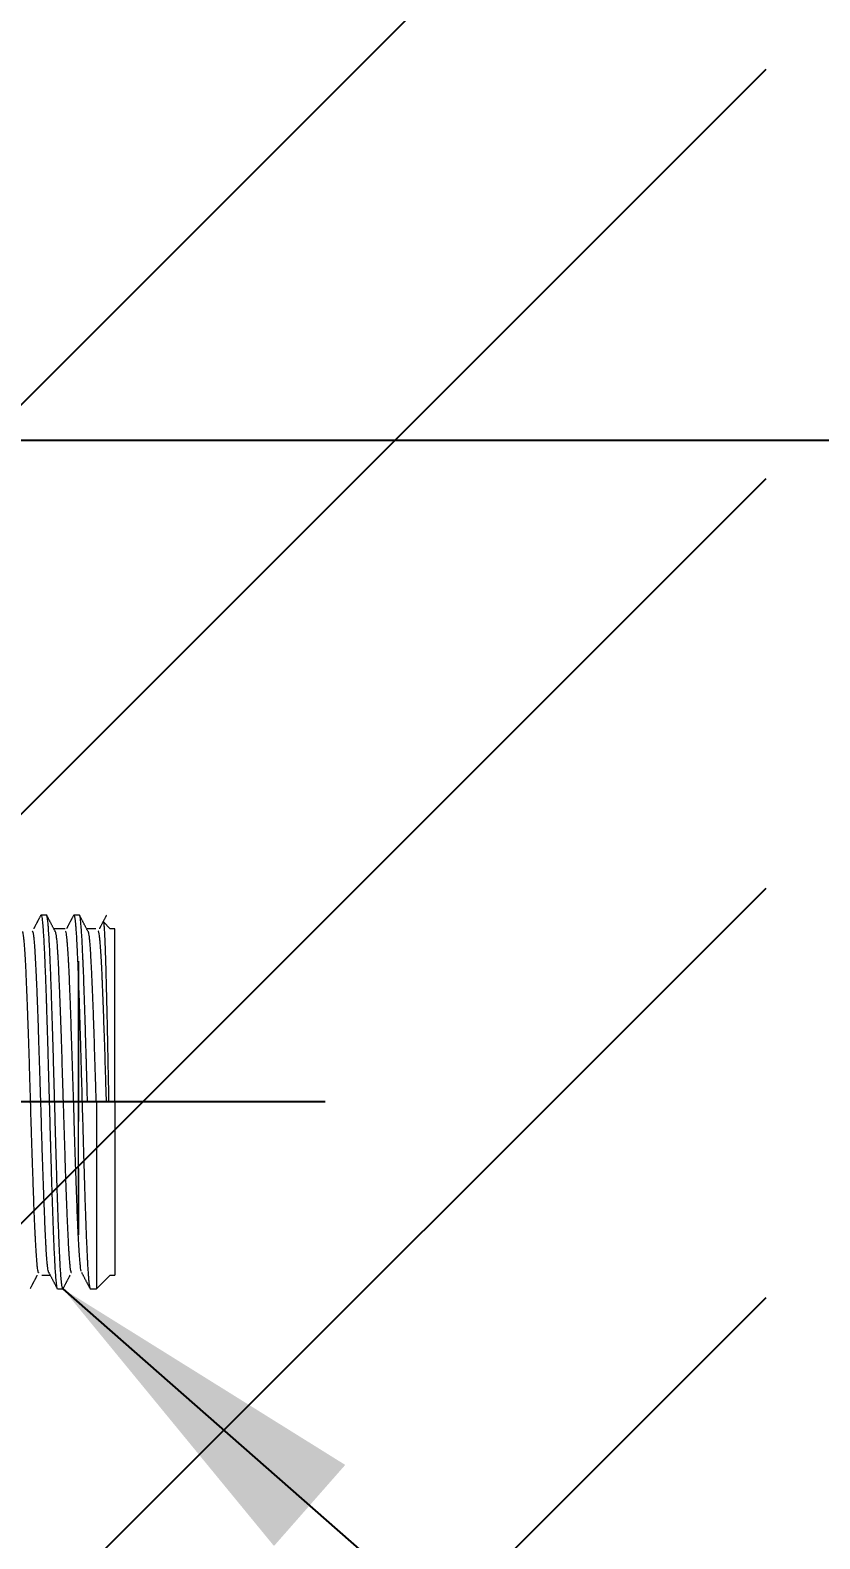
# Model space of a CAD drawing. Header units: millimetres. Extents: x 8883 to 11259, y -10160 to -6800.
# Drawn here: x 10853.9 to 10897.2, y -9136.4 to -9053.7 of the extents above; entities that cross this region are included whole.
import ezdxf

# ---------------------------------------------------------------- set-up
doc = ezdxf.new("R2010")
doc.units = ezdxf.units.MM
doc.linetypes.add('CENTERX2', pattern=[101.6, 63.5, -12.7, 12.7, -12.7])
doc.layers.add('CENTER', color=1, linetype='CENTERX2')
doc.layers.add('hatch', color=2, linetype='Continuous')
doc.layers.add('DIM', color=5, linetype='Continuous', lineweight=13)
doc.styles.add('ARIAL', font='arial.ttf')
doc.dimstyles.get("Standard").update_dxf_attribs({"dimtxt": 15, "dimasz": 15, "dimexe": 0.18, "dimexo": 0.0625, "dimgap": 4, "dimtad": 0, "dimdec": 1, "dimdsep": 46, "dimtxsty": 'ARIAL', "dimcen": 0, "dimclrd": 5, "dimclre": 5, "dimclrt": 5, "dimadec": 0, "dimazin": 0, "dimtfac": 1, "dimtdec": 1, "dimtofl": 0, "dimtmove": 0, "dimatfit": 3, "dimfxl": 1, "dimtolj": 1, "dimtzin": 0, "dimarcsym": 0})

# ---------------------------------------------------------------- blocks, each defined once
blk = doc.blocks.new('*D183')
at = {"layer": 'Defpoints', "color": 0, "transparency": 16777216}
for p in [(10877.682, -8339.445), (10973.015, -8339.445), (10816.271, -9076.145)]:
    blk.add_point(p, dxfattribs=at)
at = {"layer": 'DIM', "color": 5, "lineweight": -2, "transparency": 16777216}
for p, q in [((10877.744, -8339.445), (10973.195, -8339.445)), ((10973.015, -8357.445), (10973.015, -8658.532)), ((10973.015, -9058.145), (10973.015, -8757.059)), ((10816.334, -9076.145), (10973.195, -9076.145))]:
    blk.add_line(p, q, dxfattribs=at)
at = {"layer": 'DIM', "color": 5, "transparency": 16777216}
for points in [[(10970.015, -8357.445), (10976.015, -8357.445), (10973.015, -8339.445)], [(10970.015, -9058.145), (10976.015, -9058.145), (10973.015, -9076.145)]]:
    blk.add_solid(points, dxfattribs=at)
at = {"layer": 'DIM', "color": 5, "transparency": 16777216, "insert": (10973.015, -8707.795), "char_height": 18, "attachment_point": 5, "rotation": 90, "style": 'ARIAL'}
blk.add_mtext('\\A1;948.3%%P3', dxfattribs=at)
blk = doc.blocks.new('*D184')
at = {"layer": 'Defpoints', "color": 0, "transparency": 16777216}
for p in [(10844.315, -9079.145), (10701.336, -9125.132), (10844.315, -9299.148)]:
    blk.add_point(p, dxfattribs=at)
at = {"layer": 'DIM', "color": 5, "lineweight": -2, "transparency": 16777216}
for p, q in [((10844.315, -9079.208), (10844.315, -9299.328)), ((10701.336, -9125.194), (10701.336, -9299.328)), ((10683.336, -9299.148), (10665.336, -9299.148)), ((10701.336, -9299.148), (10719.336, -9299.148)), ((10719.336, -9299.148), (10723.685, -9299.148)), ((10826.315, -9299.148), (10771.76, -9299.148)), ((10844.315, -9299.148), (10826.315, -9299.148)), ((10862.315, -9299.148), (10880.315, -9299.148))]:
    blk.add_line(p, q, dxfattribs=at)
at = {"layer": 'DIM', "color": 5, "transparency": 16777216}
for points in [[(10683.336, -9296.148), (10683.336, -9302.148), (10701.336, -9299.148)], [(10862.315, -9296.148), (10862.315, -9302.148), (10844.315, -9299.148)]]:
    blk.add_solid(points, dxfattribs=at)
at = {"layer": 'DIM', "color": 5, "transparency": 16777216, "insert": (10747.723, -9299.148), "char_height": 18, "attachment_point": 5, "style": 'ARIAL'}
blk.add_mtext('\\A1;143', dxfattribs=at)

msp = doc.modelspace()

# ---------------------------------------------------------------- hatches: boundary and pattern name
at = {"layer": 'hatch'}
h = msp.add_hatch(dxfattribs=at)
h.set_pattern_fill('ANSI31', color=256, scale=5)
h.set_pattern_definition([(45, (-4292.471, -4149.247), (-11.22532, 11.22532), [])])
h.paths.add_polyline_path([(10844.286, -9683.127), (10894.286, -9683.127), (10894.286, -7612.561), (10844.286, -7612.561)])

# ---------------------------------------------------------------- linework, layer by layer
at = {"linetype": 'Continuous', "lineweight": 18}
for p, q in [((10854.836, -9102.195), (10854.536, -9102.195)), ((10858.336, -9102.945), (10857.955, -9102.565)), ((10855.862, -9102.945), (10855.235, -9102.945)), ((10857.549, -9102.945), (10857.034, -9102.945)), ((10858.586, -9102.945), (10858.336, -9102.945)), ((10858.586, -9112.445), (10858.586, -9102.945)), ((10856.586, -9113.396), (10856.586, -9111.031)), ((10856.586, -9113.396), (10856.586, -9111.031)), ((10857.586, -9112.445), (10857.086, -9112.445)), ((10857.586, -9112.445), (10857.586, -9122.695)), ((10858.586, -9112.445), (10858.586, -9121.945)), ((10856.586, -9116.101), (10856.586, -9116.811)), ((10856.586, -9116.101), (10856.586, -9116.811)), ((10854.582, -9121.945), (10855.037, -9121.945)), ((10858.336, -9121.945), (10857.586, -9122.695)), ((10858.336, -9121.945), (10858.586, -9121.945)), ((10855.436, -9122.695), (10855.736, -9122.695)), ((10857.236, -9122.695), (10857.586, -9122.695))]:
    msp.add_line(p, q, dxfattribs=at)
at = {"linetype": 'Continuous', "lineweight": 13}
for p, q in [((10855.286, -9112.445), (10854.986, -9112.445)), ((10858.586, -9112.445), (10857.985, -9112.445))]:
    msp.add_line(p, q, dxfattribs=at)
at = {"linetype": 'Continuous', "lineweight": 18}
for points, degree in [([(10854.526, -9102.201), (10854.332, -9102.573), (10854.137, -9102.945)], 2), ([(10855.319, -9103.108), (10855.085, -9102.658), (10854.85, -9102.208)], 2), ([(10856.323, -9102.206), (10856.13, -9102.576), (10855.937, -9102.945)], 2), ([(10856.32, -9102.212), (10856.325, -9102.201), (10856.331, -9102.195), (10856.336, -9102.195)], 3), ([(10856.636, -9102.195), (10856.336, -9102.195)], 1), ([(10857.115, -9103.1), (10856.881, -9102.651), (10856.646, -9102.201)], 2), ([(10858.123, -9102.205), (10857.93, -9102.575), (10857.737, -9102.945)], 2), ([(10857.586, -9112.445), (10858.244, -9112.445)], 1), ([(10853.95, -9122.683), (10854.142, -9122.314), (10854.334, -9121.945)], 2), ([(10854.956, -9121.789), (10855.19, -9122.239), (10855.425, -9122.689)], 2), ([(10855.747, -9122.688), (10855.941, -9122.317), (10856.135, -9121.945)], 2), ([(10856.752, -9121.782), (10856.987, -9122.232), (10857.222, -9122.682)], 2)]:
    msp.add_open_spline(points, degree=degree, dxfattribs=at)
for points, knots in [([(10854.523, -9102.206), (10854.525, -9102.203), (10854.527, -9102.2), (10854.53, -9102.197), (10854.531, -9102.197), (10854.534, -9102.196), (10854.544, -9102.193), (10854.555, -9102.212), (10854.574, -9102.278), (10854.583, -9102.327), (10854.602, -9102.457), (10854.611, -9102.538), (10854.623, -9102.66), (10854.625, -9102.686), (10854.63, -9102.739), (10854.632, -9102.766), (10854.639, -9102.851), (10854.644, -9102.912), (10854.658, -9103.104), (10854.677, -9103.39), (10854.695, -9103.733), (10854.709, -9104.012), (10854.714, -9104.109), (10854.72, -9104.234), (10854.721, -9104.259), (10854.723, -9104.31), (10854.725, -9104.336), (10854.728, -9104.414), (10854.731, -9104.467), (10854.742, -9104.734), (10854.752, -9104.959), (10854.77, -9105.431), (10854.78, -9105.678), (10854.798, -9106.194), (10854.808, -9106.463), (10854.819, -9106.814), (10854.822, -9106.885), (10854.827, -9107.028), (10854.834, -9107.243), (10854.841, -9107.462), (10854.855, -9107.905), (10854.873, -9108.508), (10854.892, -9109.137), (10854.906, -9109.619), (10854.911, -9109.781), (10854.917, -9109.986), (10854.918, -9110.027), (10854.92, -9110.109), (10854.924, -9110.232), (10854.927, -9110.356), (10854.939, -9110.769), (10854.949, -9111.102), (10854.967, -9111.771), (10854.977, -9112.107), (10854.986, -9112.445)], [0, 0, 0, 0, 0.013508, 0.013508, 0.021096, 0.021096, 0.028685, 0.089392, 0.089392, 0.150099, 0.150099, 0.210806, 0.210806, 0.225983, 0.225983, 0.24116, 0.24116, 0.271513, 0.271513, 0.332221, 0.392928, 0.392928, 0.423282, 0.423282, 0.43087, 0.43087, 0.438458, 0.438458, 0.453635, 0.453635, 0.514342, 0.514342, 0.57505, 0.57505, 0.635757, 0.635757, 0.650934, 0.650934, 0.66611, 0.696464, 0.696464, 0.757171, 0.817878, 0.817878, 0.848232, 0.848232, 0.85582, 0.85582, 0.863409, 0.878586, 0.878586, 0.939293, 0.939293, 1, 1, 1, 1]), ([(10855.286, -9112.445), (10855.276, -9112.107), (10855.267, -9111.77), (10855.248, -9111.1), (10855.239, -9110.767), (10855.228, -9110.394), (10855.227, -9110.352), (10855.225, -9110.27), (10855.221, -9110.146), (10855.213, -9109.859), (10855.206, -9109.617), (10855.192, -9109.137), (10855.182, -9108.823), (10855.164, -9108.207), (10855.155, -9107.905), (10855.14, -9107.46), (10855.136, -9107.314), (10855.126, -9107.024), (10855.121, -9106.881), (10855.107, -9106.463), (10855.089, -9105.926), (10855.07, -9105.431), (10855.056, -9105.077), (10855.052, -9104.961), (10855.044, -9104.792), (10855.041, -9104.708), (10855.037, -9104.626), (10855.035, -9104.572), (10855.034, -9104.545), (10855.023, -9104.304), (10855.014, -9104.104), (10854.995, -9103.733), (10854.986, -9103.562), (10854.967, -9103.247), (10854.958, -9103.104), (10854.946, -9102.943), (10854.944, -9102.912), (10854.939, -9102.851), (10854.937, -9102.822), (10854.929, -9102.736), (10854.925, -9102.684), (10854.911, -9102.538), (10854.901, -9102.457), (10854.883, -9102.327), (10854.874, -9102.278), (10854.859, -9102.229), (10854.855, -9102.216), (10854.848, -9102.204), (10854.845, -9102.201), (10854.842, -9102.197), (10854.841, -9102.197), (10854.838, -9102.196), (10854.837, -9102.195), (10854.836, -9102.195)], [0, 0, 0, 0, 0.062523, 0.062523, 0.125047, 0.125047, 0.132862, 0.132862, 0.140678, 0.156309, 0.18757, 0.18757, 0.250094, 0.250094, 0.312617, 0.312617, 0.343879, 0.343879, 0.375141, 0.375141, 0.437664, 0.500188, 0.500188, 0.531449, 0.531449, 0.54708, 0.554896, 0.554896, 0.562711, 0.562711, 0.625234, 0.625234, 0.687758, 0.687758, 0.750281, 0.750281, 0.765912, 0.765912, 0.781543, 0.781543, 0.812805, 0.812805, 0.875328, 0.875328, 0.937852, 0.937852, 0.969113, 0.969113, 0.984744, 0.984744, 0.99256, 0.99256, 1, 1, 1, 1]), ([(10856.336, -9102.195), (10856.343, -9102.195), (10856.349, -9102.203), (10856.362, -9102.236), (10856.369, -9102.26), (10856.379, -9102.308), (10856.384, -9102.334), (10856.388, -9102.366), (10856.392, -9102.388), (10856.393, -9102.399), (10856.402, -9102.459), (10856.415, -9102.571), (10856.434, -9102.782), (10856.447, -9102.952), (10856.46, -9103.137), (10856.466, -9103.237), (10856.476, -9103.398), (10856.481, -9103.481), (10856.486, -9103.568), (10856.489, -9103.627), (10856.491, -9103.657), (10856.499, -9103.81), (10856.512, -9104.066), (10856.532, -9104.487), (10856.545, -9104.792), (10856.558, -9105.108), (10856.564, -9105.272), (10856.574, -9105.528), (10856.579, -9105.658), (10856.584, -9105.791), (10856.587, -9105.881), (10856.589, -9105.926), (10856.597, -9106.153), (10856.61, -9106.525), (10856.629, -9107.107), (10856.642, -9107.511), (10856.655, -9107.923), (10856.662, -9108.133), (10856.671, -9108.453), (10856.676, -9108.615), (10856.681, -9108.779), (10856.685, -9108.889), (10856.686, -9108.944), (10856.694, -9109.22), (10856.708, -9109.665), (10856.727, -9110.341), (10856.74, -9110.798), (10856.753, -9111.257), (10856.759, -9111.489), (10856.769, -9111.838), (10856.774, -9112.013), (10856.779, -9112.189), (10856.782, -9112.306), (10856.784, -9112.365), (10856.792, -9112.658), (10856.805, -9113.124), (10856.825, -9113.817), (10856.837, -9114.274), (10856.85, -9114.729), (10856.857, -9114.955), (10856.867, -9115.292), (10856.87, -9115.404), (10856.875, -9115.572), (10856.877, -9115.628), (10856.88, -9115.739), (10856.888, -9116.017), (10856.903, -9116.506), (10856.922, -9117.135), (10856.935, -9117.54), (10856.948, -9117.937), (10856.954, -9118.132), (10856.964, -9118.419), (10856.968, -9118.514), (10856.973, -9118.654), (10856.974, -9118.701), (10856.977, -9118.794), (10856.986, -9119.023), (10857, -9119.42), (10857.02, -9119.914), (10857.033, -9120.22), (10857.046, -9120.515), (10857.052, -9120.656), (10857.062, -9120.859), (10857.065, -9120.926), (10857.07, -9121.023), (10857.072, -9121.055), (10857.075, -9121.118), (10857.083, -9121.274), (10857.098, -9121.533), (10857.117, -9121.834), (10857.13, -9122.006), (10857.143, -9122.164), (10857.15, -9122.236), (10857.159, -9122.332), (10857.163, -9122.363), (10857.168, -9122.405), (10857.169, -9122.419), (10857.173, -9122.445), (10857.181, -9122.509), (10857.196, -9122.6), (10857.215, -9122.675), (10857.228, -9122.694), (10857.235, -9122.695), (10857.236, -9122.695), (10857.236, -9122.695)], [0, 0, 0, 0, 0.021692, 0.021692, 0.043383, 0.043383, 0.054229, 0.059652, 0.059652, 0.065075, 0.065075, 0.086766, 0.108458, 0.130149, 0.130149, 0.151841, 0.151841, 0.162686, 0.168109, 0.168109, 0.173532, 0.173532, 0.195224, 0.216915, 0.238607, 0.238607, 0.260298, 0.260298, 0.271144, 0.276567, 0.276567, 0.28199, 0.28199, 0.303681, 0.325373, 0.347064, 0.347064, 0.368756, 0.368756, 0.379601, 0.385024, 0.385024, 0.390447, 0.390447, 0.412139, 0.43383, 0.455522, 0.455522, 0.477213, 0.477213, 0.488059, 0.493482, 0.493482, 0.498905, 0.498905, 0.520596, 0.542288, 0.563979, 0.563979, 0.585671, 0.585671, 0.596517, 0.596517, 0.601939, 0.601939, 0.607362, 0.629054, 0.650745, 0.672437, 0.672437, 0.694128, 0.694128, 0.704974, 0.704974, 0.710397, 0.710397, 0.71582, 0.737511, 0.759203, 0.780894, 0.780894, 0.802586, 0.802586, 0.813432, 0.813432, 0.818854, 0.818854, 0.824277, 0.845969, 0.86766, 0.889352, 0.889352, 0.911043, 0.911043, 0.921889, 0.921889, 0.927312, 0.927312, 0.932735, 0.954426, 0.976118, 0.997809, 0.997809, 1, 1, 1, 1]), ([(10857.086, -9112.445), (10857.076, -9112.107), (10857.057, -9111.433), (10857.039, -9110.767), (10857.028, -9110.393), (10857.027, -9110.352), (10857.025, -9110.269), (10857.021, -9110.146), (10857.018, -9110.023), (10857.011, -9109.778), (10857.006, -9109.617), (10856.992, -9109.137), (10856.982, -9108.822), (10856.964, -9108.206), (10856.954, -9107.904), (10856.94, -9107.459), (10856.936, -9107.313), (10856.926, -9107.023), (10856.922, -9106.88), (10856.908, -9106.461), (10856.898, -9106.193), (10856.879, -9105.678), (10856.87, -9105.43), (10856.856, -9105.076), (10856.851, -9104.96), (10856.844, -9104.791), (10856.841, -9104.707), (10856.837, -9104.625), (10856.835, -9104.571), (10856.834, -9104.544), (10856.823, -9104.303), (10856.814, -9104.103), (10856.795, -9103.732), (10856.786, -9103.561), (10856.767, -9103.246), (10856.758, -9103.103), (10856.746, -9102.942), (10856.744, -9102.911), (10856.739, -9102.85), (10856.737, -9102.821), (10856.729, -9102.736), (10856.725, -9102.683), (10856.711, -9102.537), (10856.701, -9102.456), (10856.683, -9102.327), (10856.673, -9102.278), (10856.655, -9102.212), (10856.645, -9102.195), (10856.636, -9102.195)], [0, 0, 0, 0, 0.0625, 0.125, 0.125, 0.132813, 0.132813, 0.140625, 0.15625, 0.15625, 0.1875, 0.1875, 0.25, 0.25, 0.3125, 0.3125, 0.34375, 0.34375, 0.375, 0.375, 0.4375, 0.4375, 0.5, 0.5, 0.53125, 0.53125, 0.546875, 0.554688, 0.554688, 0.5625, 0.5625, 0.625, 0.625, 0.6875, 0.6875, 0.75, 0.75, 0.765625, 0.765625, 0.78125, 0.78125, 0.8125, 0.8125, 0.875, 0.875, 0.9375, 0.9375, 1, 1, 1, 1]), ([(10857.948, -9102.557), (10857.948, -9102.557), (10857.948, -9102.557), (10857.949, -9102.559), (10857.954, -9102.567), (10857.959, -9102.584), (10857.968, -9102.629), (10857.974, -9102.675), (10857.986, -9102.798), (10857.993, -9102.874), (10858.002, -9103.013), (10858.005, -9103.064), (10858.01, -9103.145), (10858.011, -9103.173), (10858.014, -9103.231), (10858.016, -9103.261), (10858.024, -9103.415), (10858.03, -9103.553), (10858.042, -9103.855), (10858.049, -9104.02), (10858.061, -9104.377), (10858.067, -9104.569), (10858.075, -9104.828), (10858.077, -9104.88), (10858.08, -9104.987), (10858.084, -9105.148), (10858.089, -9105.316), (10858.099, -9105.658), (10858.105, -9105.897), (10858.117, -9106.396), (10858.123, -9106.656), (10858.131, -9106.994), (10858.134, -9107.096), (10858.136, -9107.2), (10858.138, -9107.27), (10858.138, -9107.305), (10858.142, -9107.48), (10858.146, -9107.622), (10858.155, -9108.052), (10858.168, -9108.637), (10858.18, -9109.246), (10858.19, -9109.711), (10858.193, -9109.867), (10858.197, -9110.105), (10858.199, -9110.184), (10858.201, -9110.304), (10858.202, -9110.344), (10858.204, -9110.424), (10858.211, -9110.784), (10858.218, -9111.147), (10858.231, -9111.794), (10858.237, -9112.119), (10858.244, -9112.445)], [0, 0, 0, 0, 0.000604, 0.000604, 0.016467, 0.048194, 0.048194, 0.111648, 0.111648, 0.175102, 0.175102, 0.206828, 0.206828, 0.222692, 0.222692, 0.238555, 0.238555, 0.302009, 0.302009, 0.365463, 0.365463, 0.428917, 0.428917, 0.44478, 0.44478, 0.460643, 0.49237, 0.49237, 0.555824, 0.555824, 0.619278, 0.619278, 0.635141, 0.643073, 0.643073, 0.651005, 0.651005, 0.682731, 0.682731, 0.746185, 0.809639, 0.809639, 0.841366, 0.841366, 0.857229, 0.857229, 0.865161, 0.865161, 0.873093, 0.936546, 0.936546, 1, 1, 1, 1]), ([(10853.514, -9103.097), (10853.514, -9103.098), (10853.514, -9103.098), (10853.516, -9103.102), (10853.518, -9103.106), (10853.522, -9103.115), (10853.527, -9103.132), (10853.533, -9103.154), (10853.544, -9103.205), (10853.552, -9103.25), (10853.567, -9103.36), (10853.574, -9103.425), (10853.59, -9103.577), (10853.598, -9103.663), (10853.609, -9103.784), (10853.611, -9103.809), (10853.615, -9103.86), (10853.617, -9103.886), (10853.623, -9103.965), (10853.627, -9104.021), (10853.639, -9104.193), (10853.648, -9104.317), (10853.663, -9104.582), (10853.671, -9104.723), (10853.687, -9105.022), (10853.694, -9105.18), (10853.704, -9105.388), (10853.706, -9105.431), (10853.709, -9105.516), (10853.711, -9105.56), (10853.717, -9105.691), (10853.721, -9105.78), (10853.732, -9106.052), (10853.739, -9106.24), (10853.754, -9106.628), (10853.762, -9106.829), (10853.777, -9107.244), (10853.785, -9107.458), (10853.798, -9107.788), (10853.802, -9107.9), (10853.808, -9108.071), (10853.81, -9108.128), (10853.814, -9108.242), (10853.816, -9108.3), (10853.826, -9108.588), (10853.835, -9108.822), (10853.851, -9109.296), (10853.859, -9109.537), (10853.874, -9110.024), (10853.882, -9110.271), (10853.893, -9110.647), (10853.897, -9110.773), (10853.903, -9110.963), (10853.904, -9111.027), (10853.908, -9111.154), (10853.91, -9111.217), (10853.919, -9111.535), (10853.934, -9112.043), (10853.949, -9112.55), (10853.965, -9113.057), (10853.973, -9113.311), (10853.985, -9113.69), (10853.989, -9113.817), (10853.995, -9114.007), (10853.997, -9114.07), (10854.001, -9114.197), (10854.003, -9114.26), (10854.013, -9114.574), (10854.021, -9114.822), (10854.038, -9115.311), (10854.046, -9115.552), (10854.062, -9116.026), (10854.069, -9116.26), (10854.081, -9116.606), (10854.084, -9116.72), (10854.09, -9116.89), (10854.092, -9116.947), (10854.096, -9117.059), (10854.098, -9117.115), (10854.107, -9117.393), (10854.122, -9117.824), (10854.137, -9118.228), (10854.152, -9118.619), (10854.16, -9118.808), (10854.176, -9119.172), (10854.184, -9119.347), (10854.194, -9119.557), (10854.196, -9119.599), (10854.2, -9119.681), (10854.206, -9119.802), (10854.213, -9119.918), (10854.225, -9120.144), (10854.233, -9120.285), (10854.249, -9120.551), (10854.257, -9120.676), (10854.272, -9120.907), (10854.28, -9121.014), (10854.289, -9121.136), (10854.291, -9121.16), (10854.295, -9121.206), (10854.3, -9121.274), (10854.306, -9121.336), (10854.317, -9121.452), (10854.324, -9121.519), (10854.34, -9121.633), (10854.347, -9121.68), (10854.363, -9121.752), (10854.371, -9121.778), (10854.381, -9121.797), (10854.383, -9121.8), (10854.387, -9121.805), (10854.389, -9121.806), (10854.393, -9121.808), (10854.395, -9121.809), (10854.397, -9121.809)], [0, 0, 0, 0, 0.000636, 0.000636, 0.007257, 0.007257, 0.013879, 0.027122, 0.027122, 0.053608, 0.053608, 0.080094, 0.080094, 0.106579, 0.106579, 0.113201, 0.113201, 0.119822, 0.119822, 0.133065, 0.133065, 0.159551, 0.159551, 0.186037, 0.186037, 0.212523, 0.212523, 0.219144, 0.219144, 0.225766, 0.225766, 0.239009, 0.239009, 0.265495, 0.265495, 0.291981, 0.291981, 0.318466, 0.318466, 0.331709, 0.331709, 0.338331, 0.338331, 0.344952, 0.344952, 0.371438, 0.371438, 0.397924, 0.397924, 0.42441, 0.42441, 0.437653, 0.437653, 0.444274, 0.444274, 0.450896, 0.450896, 0.477382, 0.503867, 0.503867, 0.530353, 0.530353, 0.543596, 0.543596, 0.550218, 0.550218, 0.556839, 0.556839, 0.583325, 0.583325, 0.609811, 0.609811, 0.636297, 0.636297, 0.64954, 0.64954, 0.656161, 0.656161, 0.662783, 0.662783, 0.689269, 0.715754, 0.715754, 0.74224, 0.74224, 0.768726, 0.768726, 0.775348, 0.775348, 0.781969, 0.795212, 0.795212, 0.821698, 0.821698, 0.848184, 0.848184, 0.87467, 0.87467, 0.881291, 0.881291, 0.887913, 0.901155, 0.901155, 0.927641, 0.927641, 0.954127, 0.954127, 0.980613, 0.980613, 0.987235, 0.987235, 0.993856, 0.993856, 1, 1, 1, 1]), ([(10854.96, -9121.798), (10854.954, -9121.787), (10854.948, -9121.77), (10854.934, -9121.716), (10854.927, -9121.676), (10854.915, -9121.599), (10854.911, -9121.571), (10854.904, -9121.525), (10854.902, -9121.509), (10854.898, -9121.475), (10854.896, -9121.458), (10854.886, -9121.367), (10854.878, -9121.285), (10854.862, -9121.102), (10854.853, -9121.002), (10854.837, -9120.782), (10854.83, -9120.663), (10854.818, -9120.47), (10854.814, -9120.404), (10854.809, -9120.301), (10854.807, -9120.266), (10854.803, -9120.194), (10854.801, -9120.158), (10854.792, -9119.974), (10854.777, -9119.666), (10854.762, -9119.327), (10854.747, -9118.973), (10854.739, -9118.788), (10854.723, -9118.404), (10854.715, -9118.204), (10854.705, -9117.944), (10854.703, -9117.891), (10854.699, -9117.786), (10854.693, -9117.627), (10854.687, -9117.466), (10854.674, -9117.139), (10854.658, -9116.694), (10854.642, -9116.231), (10854.627, -9115.759), (10854.619, -9115.519), (10854.609, -9115.212), (10854.608, -9115.151), (10854.604, -9115.027), (10854.598, -9114.842), (10854.593, -9114.656), (10854.581, -9114.283), (10854.567, -9113.783), (10854.551, -9113.277), (10854.536, -9112.769), (10854.528, -9112.514), (10854.518, -9112.193), (10854.516, -9112.129), (10854.512, -9112), (10854.51, -9111.936), (10854.504, -9111.743), (10854.499, -9111.615), (10854.487, -9111.234), (10854.479, -9110.981), (10854.463, -9110.481), (10854.455, -9110.233), (10854.439, -9109.742), (10854.431, -9109.498), (10854.422, -9109.196), (10854.42, -9109.136), (10854.416, -9109.016), (10854.414, -9108.956), (10854.408, -9108.777), (10854.405, -9108.659), (10854.393, -9108.31), (10854.379, -9107.855), (10854.364, -9107.422), (10854.348, -9107), (10854.341, -9106.794), (10854.329, -9106.495), (10854.324, -9106.396), (10854.318, -9106.251), (10854.316, -9106.202), (10854.312, -9106.107), (10854.31, -9106.06), (10854.3, -9105.828), (10854.292, -9105.65), (10854.275, -9105.311), (10854.267, -9105.149), (10854.251, -9104.841), (10854.244, -9104.695), (10854.232, -9104.488), (10854.228, -9104.421), (10854.222, -9104.323), (10854.221, -9104.291), (10854.217, -9104.229), (10854.215, -9104.198), (10854.205, -9104.047), (10854.191, -9103.826), (10854.176, -9103.644), (10854.161, -9103.482), (10854.153, -9103.411), (10854.141, -9103.32), (10854.137, -9103.292), (10854.131, -9103.254), (10854.129, -9103.242), (10854.125, -9103.219), (10854.123, -9103.209), (10854.113, -9103.158), (10854.104, -9103.129), (10854.088, -9103.091), (10854.08, -9103.083), (10854.067, -9103.085), (10854.063, -9103.09), (10854.058, -9103.097)], [0, 0, 0, 0, 0.021359, 0.021359, 0.047406, 0.047406, 0.060429, 0.060429, 0.066941, 0.066941, 0.073453, 0.073453, 0.0995, 0.0995, 0.125547, 0.125547, 0.151594, 0.151594, 0.164618, 0.164618, 0.171129, 0.171129, 0.177641, 0.177641, 0.203688, 0.229735, 0.229735, 0.255782, 0.255782, 0.281829, 0.281829, 0.288341, 0.288341, 0.294853, 0.307876, 0.307876, 0.333924, 0.359971, 0.359971, 0.386018, 0.386018, 0.39253, 0.39253, 0.399041, 0.412065, 0.412065, 0.438112, 0.464159, 0.464159, 0.490206, 0.490206, 0.496718, 0.496718, 0.50323, 0.50323, 0.516253, 0.516253, 0.5423, 0.5423, 0.568347, 0.568347, 0.594394, 0.594394, 0.600906, 0.600906, 0.607418, 0.607418, 0.620442, 0.620442, 0.646489, 0.672536, 0.672536, 0.698583, 0.698583, 0.711606, 0.711606, 0.718118, 0.718118, 0.72463, 0.72463, 0.750677, 0.750677, 0.776724, 0.776724, 0.802771, 0.802771, 0.815795, 0.815795, 0.822306, 0.822306, 0.828818, 0.828818, 0.854865, 0.880912, 0.880912, 0.906959, 0.906959, 0.919983, 0.919983, 0.926495, 0.926495, 0.933007, 0.933007, 0.959054, 0.959054, 0.985101, 0.985101, 1, 1, 1, 1]), ([(10855.315, -9103.099), (10855.315, -9103.1), (10855.316, -9103.101), (10855.324, -9103.119), (10855.331, -9103.147), (10855.343, -9103.206), (10855.348, -9103.228), (10855.354, -9103.265), (10855.356, -9103.278), (10855.36, -9103.306), (10855.362, -9103.32), (10855.372, -9103.395), (10855.38, -9103.466), (10855.397, -9103.625), (10855.405, -9103.714), (10855.421, -9103.911), (10855.428, -9104.019), (10855.44, -9104.196), (10855.444, -9104.257), (10855.45, -9104.353), (10855.451, -9104.386), (10855.455, -9104.452), (10855.457, -9104.485), (10855.467, -9104.655), (10855.481, -9104.944), (10855.496, -9105.264), (10855.511, -9105.6), (10855.519, -9105.776), (10855.531, -9106.053), (10855.537, -9106.194), (10855.543, -9106.341), (10855.547, -9106.439), (10855.549, -9106.489), (10855.559, -9106.739), (10855.568, -9106.945), (10855.584, -9107.367), (10855.592, -9107.583), (10855.608, -9108.025), (10855.616, -9108.252), (10855.628, -9108.599), (10855.632, -9108.716), (10855.637, -9108.894), (10855.639, -9108.953), (10855.643, -9109.073), (10855.645, -9109.133), (10855.654, -9109.435), (10855.662, -9109.678), (10855.677, -9110.168), (10855.692, -9110.662), (10855.707, -9111.164), (10855.722, -9111.669), (10855.73, -9111.923), (10855.74, -9112.244), (10855.742, -9112.308), (10855.746, -9112.437), (10855.748, -9112.502), (10855.755, -9112.695), (10855.759, -9112.823), (10855.771, -9113.207), (10855.779, -9113.461), (10855.795, -9113.964), (10855.803, -9114.214), (10855.819, -9114.71), (10855.827, -9114.956), (10855.838, -9115.322), (10855.842, -9115.443), (10855.848, -9115.625), (10855.849, -9115.685), (10855.853, -9115.806), (10855.855, -9115.866), (10855.865, -9116.166), (10855.879, -9116.634), (10855.894, -9117.08), (10855.91, -9117.515), (10855.918, -9117.727), (10855.934, -9118.14), (10855.942, -9118.341), (10855.952, -9118.585), (10855.954, -9118.633), (10855.958, -9118.729), (10855.964, -9118.872), (10855.97, -9119.009), (10855.983, -9119.278), (10855.991, -9119.45), (10856.007, -9119.777), (10856.015, -9119.933), (10856.03, -9120.229), (10856.037, -9120.368), (10856.047, -9120.533), (10856.049, -9120.566), (10856.053, -9120.629), (10856.058, -9120.723), (10856.064, -9120.811), (10856.075, -9120.98), (10856.082, -9121.082), (10856.098, -9121.267), (10856.105, -9121.35), (10856.121, -9121.495), (10856.129, -9121.557), (10856.139, -9121.622), (10856.141, -9121.635), (10856.145, -9121.658), (10856.148, -9121.67), (10856.154, -9121.701), (10856.158, -9121.719), (10856.17, -9121.766), (10856.178, -9121.787), (10856.194, -9121.808), (10856.202, -9121.809), (10856.212, -9121.797), (10856.213, -9121.794), (10856.215, -9121.791)], [0, 0, 0, 0, 0.001568, 0.001568, 0.027694, 0.027694, 0.040757, 0.040757, 0.047288, 0.047288, 0.05382, 0.05382, 0.079946, 0.079946, 0.106072, 0.106072, 0.132198, 0.132198, 0.145261, 0.145261, 0.151792, 0.151792, 0.158324, 0.158324, 0.18445, 0.210576, 0.210576, 0.236702, 0.236702, 0.249765, 0.256297, 0.256297, 0.262828, 0.262828, 0.288954, 0.288954, 0.31508, 0.31508, 0.341206, 0.341206, 0.354269, 0.354269, 0.360801, 0.360801, 0.367332, 0.367332, 0.393458, 0.393458, 0.419584, 0.44571, 0.44571, 0.471836, 0.471836, 0.478368, 0.478368, 0.484899, 0.484899, 0.497962, 0.497962, 0.524088, 0.524088, 0.550214, 0.550214, 0.57634, 0.57634, 0.589403, 0.589403, 0.595935, 0.595935, 0.602466, 0.602466, 0.628593, 0.654719, 0.654719, 0.680845, 0.680845, 0.706971, 0.706971, 0.713502, 0.713502, 0.720034, 0.733097, 0.733097, 0.759223, 0.759223, 0.785349, 0.785349, 0.811475, 0.811475, 0.818006, 0.818006, 0.824538, 0.837601, 0.837601, 0.863727, 0.863727, 0.889853, 0.889853, 0.915979, 0.915979, 0.92251, 0.92251, 0.929042, 0.929042, 0.942105, 0.942105, 0.968231, 0.968231, 0.994357, 0.994357, 1, 1, 1, 1]), ([(10856.737, -9121.73), (10856.735, -9121.722), (10856.734, -9121.713), (10856.728, -9121.685), (10856.724, -9121.664), (10856.713, -9121.592), (10856.706, -9121.535), (10856.69, -9121.399), (10856.683, -9121.321), (10856.667, -9121.145), (10856.659, -9121.047), (10856.648, -9120.911), (10856.646, -9120.883), (10856.642, -9120.827), (10856.64, -9120.798), (10856.634, -9120.709), (10856.63, -9120.647), (10856.618, -9120.457), (10856.61, -9120.321), (10856.594, -9120.034), (10856.586, -9119.883), (10856.57, -9119.563), (10856.563, -9119.395), (10856.552, -9119.131), (10856.548, -9119.041), (10856.542, -9118.902), (10856.54, -9118.856), (10856.537, -9118.762), (10856.535, -9118.714), (10856.525, -9118.476), (10856.518, -9118.279), (10856.503, -9117.874), (10856.495, -9117.666), (10856.48, -9117.237), (10856.472, -9117.017), (10856.46, -9116.677), (10856.456, -9116.562), (10856.449, -9116.388), (10856.447, -9116.33), (10856.443, -9116.212), (10856.441, -9116.153), (10856.431, -9115.857), (10856.423, -9115.618), (10856.407, -9115.134), (10856.399, -9114.89), (10856.383, -9114.396), (10856.375, -9114.147), (10856.364, -9113.768), (10856.36, -9113.642), (10856.355, -9113.451), (10856.353, -9113.387), (10856.349, -9113.259), (10856.347, -9113.195), (10856.338, -9112.875), (10856.323, -9112.364), (10856.308, -9111.858), (10856.293, -9111.353), (10856.285, -9111.101), (10856.269, -9110.599), (10856.26, -9110.349), (10856.244, -9109.851), (10856.236, -9109.606), (10856.22, -9109.125), (10856.212, -9108.889), (10856.196, -9108.425), (10856.188, -9108.196), (10856.173, -9107.748), (10856.165, -9107.529), (10856.156, -9107.259), (10856.154, -9107.206), (10856.15, -9107.1), (10856.145, -9106.942), (10856.139, -9106.788), (10856.128, -9106.486), (10856.12, -9106.292), (10856.105, -9105.918), (10856.097, -9105.738), (10856.082, -9105.394), (10856.074, -9105.229), (10856.063, -9105.032), (10856.061, -9104.993), (10856.057, -9104.916), (10856.055, -9104.878), (10856.049, -9104.766), (10856.045, -9104.694), (10856.033, -9104.484), (10856.024, -9104.354), (10856.009, -9104.11), (10856.001, -9103.998), (10855.985, -9103.791), (10855.978, -9103.696), (10855.968, -9103.589), (10855.966, -9103.568), (10855.963, -9103.528), (10855.961, -9103.509), (10855.955, -9103.452), (10855.951, -9103.417), (10855.94, -9103.319), (10855.933, -9103.264), (10855.918, -9103.176), (10855.91, -9103.142), (10855.895, -9103.096), (10855.887, -9103.083), (10855.878, -9103.081), (10855.877, -9103.081), (10855.876, -9103.081)], [0, 0, 0, 0, 0.00673, 0.00673, 0.020297, 0.020297, 0.047433, 0.047433, 0.074568, 0.074568, 0.101704, 0.101704, 0.108488, 0.108488, 0.115272, 0.115272, 0.12884, 0.12884, 0.155975, 0.155975, 0.183111, 0.183111, 0.210246, 0.210246, 0.223814, 0.223814, 0.230598, 0.230598, 0.237382, 0.237382, 0.264517, 0.264517, 0.291653, 0.291653, 0.318788, 0.318788, 0.332356, 0.332356, 0.33914, 0.33914, 0.345924, 0.345924, 0.37306, 0.37306, 0.400195, 0.400195, 0.427331, 0.427331, 0.440898, 0.440898, 0.447682, 0.447682, 0.454466, 0.454466, 0.481602, 0.508737, 0.508737, 0.535873, 0.535873, 0.563008, 0.563008, 0.590144, 0.590144, 0.617279, 0.617279, 0.644415, 0.644415, 0.671551, 0.671551, 0.678334, 0.678334, 0.685118, 0.698686, 0.698686, 0.725822, 0.725822, 0.752957, 0.752957, 0.780093, 0.780093, 0.786877, 0.786877, 0.793661, 0.793661, 0.807228, 0.807228, 0.834364, 0.834364, 0.861499, 0.861499, 0.888635, 0.888635, 0.895419, 0.895419, 0.902203, 0.902203, 0.915771, 0.915771, 0.942906, 0.942906, 0.970042, 0.970042, 0.997177, 0.997177, 1, 1, 1, 1]), ([(10857.112, -9103.094), (10857.114, -9103.097), (10857.116, -9103.101), (10857.12, -9103.111), (10857.122, -9103.116), (10857.132, -9103.147), (10857.14, -9103.182), (10857.157, -9103.273), (10857.165, -9103.328), (10857.181, -9103.458), (10857.188, -9103.533), (10857.2, -9103.66), (10857.204, -9103.706), (10857.209, -9103.777), (10857.211, -9103.802), (10857.215, -9103.852), (10857.217, -9103.877), (10857.226, -9104.008), (10857.241, -9104.235), (10857.256, -9104.498), (10857.271, -9104.779), (10857.279, -9104.928), (10857.291, -9105.166), (10857.295, -9105.248), (10857.301, -9105.374), (10857.303, -9105.416), (10857.308, -9105.502), (10857.31, -9105.546), (10857.32, -9105.766), (10857.328, -9105.949), (10857.345, -9106.328), (10857.353, -9106.523), (10857.369, -9106.927), (10857.377, -9107.136), (10857.388, -9107.458), (10857.392, -9107.567), (10857.398, -9107.733), (10857.4, -9107.789), (10857.403, -9107.901), (10857.405, -9107.958), (10857.415, -9108.241), (10857.43, -9108.702), (10857.445, -9109.177), (10857.46, -9109.658), (10857.467, -9109.902), (10857.483, -9110.398), (10857.491, -9110.649), (10857.501, -9110.968), (10857.503, -9111.032), (10857.507, -9111.16), (10857.513, -9111.352), (10857.52, -9111.544), (10857.532, -9111.929), (10857.54, -9112.187), (10857.548, -9112.445)], [0, 0, 0, 0, 0.012659, 0.012659, 0.026185, 0.026185, 0.080286, 0.080286, 0.134386, 0.134386, 0.188487, 0.188487, 0.215538, 0.215538, 0.229063, 0.229063, 0.242588, 0.242588, 0.296689, 0.35079, 0.35079, 0.404891, 0.404891, 0.431941, 0.431941, 0.445466, 0.445466, 0.458991, 0.458991, 0.513092, 0.513092, 0.567193, 0.567193, 0.621294, 0.621294, 0.648344, 0.648344, 0.66187, 0.66187, 0.675395, 0.675395, 0.729496, 0.783597, 0.783597, 0.837697, 0.837697, 0.891798, 0.891798, 0.905324, 0.905324, 0.918849, 0.945899, 0.945899, 1, 1, 1, 1]), ([(10858.124, -9112.445), (10858.116, -9112.188), (10858.108, -9111.931), (10858.097, -9111.547), (10858.093, -9111.419), (10858.088, -9111.227), (10858.086, -9111.163), (10858.082, -9111.036), (10858.08, -9110.973), (10858.071, -9110.657), (10858.063, -9110.408), (10858.048, -9109.915), (10858.04, -9109.671), (10858.024, -9109.191), (10858.016, -9108.953), (10858.003, -9108.602), (10857.999, -9108.486), (10857.993, -9108.312), (10857.991, -9108.255), (10857.987, -9108.14), (10857.985, -9108.084), (10857.975, -9107.802), (10857.967, -9107.582), (10857.951, -9107.155), (10857.943, -9106.947), (10857.928, -9106.544), (10857.92, -9106.348), (10857.909, -9106.063), (10857.905, -9105.97), (10857.9, -9105.832), (10857.898, -9105.786), (10857.894, -9105.696), (10857.892, -9105.652), (10857.883, -9105.432), (10857.876, -9105.266), (10857.86, -9104.949), (10857.853, -9104.8), (10857.837, -9104.519), (10857.829, -9104.387), (10857.817, -9104.202), (10857.813, -9104.142), (10857.806, -9104.056), (10857.804, -9104.028), (10857.8, -9103.973), (10857.798, -9103.946), (10857.788, -9103.814), (10857.78, -9103.718), (10857.764, -9103.547), (10857.756, -9103.471), (10857.741, -9103.339), (10857.733, -9103.283), (10857.722, -9103.213), (10857.718, -9103.193), (10857.712, -9103.165), (10857.711, -9103.157), (10857.707, -9103.141), (10857.705, -9103.134), (10857.696, -9103.101), (10857.688, -9103.086), (10857.679, -9103.08), (10857.678, -9103.08), (10857.676, -9103.08)], [0, 0, 0, 0, 0.052116, 0.052116, 0.078174, 0.078174, 0.091203, 0.091203, 0.104232, 0.104232, 0.156348, 0.156348, 0.208464, 0.208464, 0.26058, 0.26058, 0.286638, 0.286638, 0.299667, 0.299667, 0.312696, 0.312696, 0.364812, 0.364812, 0.416928, 0.416928, 0.469044, 0.469044, 0.495102, 0.495102, 0.508131, 0.508131, 0.52116, 0.52116, 0.573275, 0.573275, 0.625391, 0.625391, 0.677507, 0.677507, 0.703565, 0.703565, 0.716594, 0.716594, 0.729623, 0.729623, 0.781739, 0.781739, 0.833855, 0.833855, 0.885971, 0.885971, 0.912029, 0.912029, 0.925058, 0.925058, 0.938087, 0.938087, 0.990203, 0.990203, 1, 1, 1, 1]), ([(10854.986, -9112.445), (10854.995, -9112.784), (10855.005, -9113.12), (10855.024, -9113.791), (10855.033, -9114.124), (10855.044, -9114.497), (10855.045, -9114.538), (10855.047, -9114.621), (10855.051, -9114.745), (10855.059, -9115.031), (10855.066, -9115.274), (10855.08, -9115.754), (10855.089, -9116.068), (10855.108, -9116.684), (10855.117, -9116.986), (10855.132, -9117.431), (10855.136, -9117.577), (10855.146, -9117.867), (10855.151, -9118.01), (10855.165, -9118.428), (10855.174, -9118.697), (10855.192, -9119.212), (10855.202, -9119.459), (10855.216, -9119.814), (10855.221, -9119.93), (10855.228, -9120.099), (10855.231, -9120.183), (10855.235, -9120.265), (10855.237, -9120.319), (10855.238, -9120.346), (10855.249, -9120.587), (10855.258, -9120.787), (10855.277, -9121.158), (10855.286, -9121.329), (10855.305, -9121.644), (10855.314, -9121.787), (10855.326, -9121.948), (10855.328, -9121.979), (10855.333, -9122.04), (10855.336, -9122.069), (10855.343, -9122.154), (10855.347, -9122.207), (10855.361, -9122.353), (10855.371, -9122.434), (10855.389, -9122.564), (10855.398, -9122.613), (10855.413, -9122.662), (10855.417, -9122.675), (10855.422, -9122.683)], [0, 0, 0, 0, 0.064522, 0.064522, 0.129045, 0.129045, 0.13711, 0.13711, 0.145175, 0.161306, 0.193567, 0.193567, 0.258089, 0.258089, 0.322612, 0.322612, 0.354873, 0.354873, 0.387134, 0.387134, 0.451656, 0.451656, 0.516179, 0.516179, 0.54844, 0.54844, 0.564571, 0.572636, 0.572636, 0.580701, 0.580701, 0.645223, 0.645223, 0.709746, 0.709746, 0.774268, 0.774268, 0.790399, 0.790399, 0.806529, 0.806529, 0.838791, 0.838791, 0.903313, 0.903313, 0.967835, 0.967835, 1, 1, 1, 1]), ([(10855.75, -9122.682), (10855.75, -9122.683), (10855.75, -9122.683), (10855.748, -9122.687), (10855.745, -9122.69), (10855.742, -9122.693), (10855.741, -9122.694), (10855.738, -9122.695), (10855.728, -9122.697), (10855.717, -9122.679), (10855.698, -9122.613), (10855.689, -9122.564), (10855.67, -9122.434), (10855.661, -9122.353), (10855.649, -9122.231), (10855.647, -9122.205), (10855.642, -9122.152), (10855.64, -9122.125), (10855.633, -9122.04), (10855.628, -9121.979), (10855.614, -9121.787), (10855.595, -9121.501), (10855.577, -9121.158), (10855.563, -9120.879), (10855.558, -9120.782), (10855.552, -9120.657), (10855.551, -9120.631), (10855.549, -9120.58), (10855.547, -9120.555), (10855.544, -9120.477), (10855.542, -9120.424), (10855.53, -9120.157), (10855.52, -9119.932), (10855.502, -9119.46), (10855.492, -9119.213), (10855.474, -9118.697), (10855.464, -9118.427), (10855.453, -9118.077), (10855.45, -9118.006), (10855.446, -9117.863), (10855.438, -9117.648), (10855.431, -9117.429), (10855.417, -9116.986), (10855.399, -9116.383), (10855.38, -9115.754), (10855.366, -9115.272), (10855.361, -9115.11), (10855.355, -9114.905), (10855.354, -9114.864), (10855.352, -9114.782), (10855.348, -9114.658), (10855.345, -9114.535), (10855.333, -9114.122), (10855.323, -9113.789), (10855.305, -9113.12), (10855.295, -9112.784), (10855.286, -9112.445)], [0, 0, 0, 0, 0.000667, 0.000667, 0.015808, 0.015808, 0.023379, 0.023379, 0.03095, 0.091515, 0.091515, 0.152081, 0.152081, 0.212646, 0.212646, 0.227788, 0.227788, 0.242929, 0.242929, 0.273212, 0.273212, 0.333778, 0.394343, 0.394343, 0.424626, 0.424626, 0.432197, 0.432197, 0.439768, 0.439768, 0.454909, 0.454909, 0.515475, 0.515475, 0.57604, 0.57604, 0.636606, 0.636606, 0.651747, 0.651747, 0.666889, 0.697172, 0.697172, 0.757737, 0.818303, 0.818303, 0.848586, 0.848586, 0.856157, 0.856157, 0.863727, 0.878869, 0.878869, 0.939434, 0.939434, 1, 1, 1, 1])]:
    msp.add_open_spline(points, degree=3, knots=knots, dxfattribs=at)
for points, weights, knots in [([(10856.586, -9117.663), (10856.586, -9122.002), (10856.586, -9118.262), (10856.586, -9114.522), (10856.586, -9108.886), (10856.586, -9103.251), (10856.586, -9105.037), (10856.586, -9106.823), (10856.586, -9113.078)], [1, 0.765949370603, 1, 0.765949370603, 1, 0.765949370603, 1, 0.765949370603, 1], [0, 0, 0, 0.25, 0.25, 0.5, 0.5, 0.75, 0.75, 1, 1, 1]), ([(10856.586, -9117.663), (10856.586, -9122.002), (10856.586, -9118.262), (10856.586, -9114.522), (10856.586, -9108.886), (10856.586, -9103.251), (10856.586, -9105.037), (10856.586, -9106.823), (10856.586, -9113.078)], [1, 0.765949370603, 1, 0.765949370603, 1, 0.765949370603, 1, 0.765949370603, 1], [0, 0, 0, 0.25, 0.25, 0.5, 0.5, 0.75, 0.75, 1, 1, 1]), ([(10856.586, -9113.078), (10856.586, -9113.379), (10856.586, -9113.488), (10856.586, -9113.597), (10856.586, -9113.396)], [1, 0.854988584539, 1, 0.854988584539, 1], [0, 0, 0, 0.5, 0.5, 1, 1, 1]), ([(10856.586, -9113.078), (10856.586, -9113.379), (10856.586, -9113.488), (10856.586, -9113.597), (10856.586, -9113.396)], [1, 0.854988584539, 1, 0.854988584539, 1], [0, 0, 0, 0.5, 0.5, 1, 1, 1]), ([(10856.586, -9116.811), (10856.586, -9116.871), (10856.586, -9117.163), (10856.586, -9117.454), (10856.586, -9117.663)], [1, 0.854988584539, 1, 0.854988584539, 1], [0, 0, 0, 0.5, 0.5, 1, 1, 1]), ([(10856.586, -9116.811), (10856.586, -9116.871), (10856.586, -9117.163), (10856.586, -9117.454), (10856.586, -9117.663)], [1, 0.854988584539, 1, 0.854988584539, 1], [0, 0, 0, 0.5, 0.5, 1, 1, 1])]:
    msp.add_rational_spline(points, weights, degree=2, knots=knots, dxfattribs=at)
at = {"layer": 'CENTER', "ltscale": 0.5}
msp.add_line((10870.104, -9112.445), (10835.341, -9112.445), dxfattribs=at)

# ---------------------------------------------------------------- dimensions: what is measured, and where the dimension line sits
at = {"layer": 'DIM', "color": 3}
dim = msp.add_linear_dim(base=(10973.015, -8339.445), p1=(10816.271, -9076.145), p2=(10877.682, -8339.445), angle=90, text='948.3%%P3', dimstyle='Standard', override={"dimtxt": 18, "dimasz": 18, "dimgap": 5}, dxfattribs=at)
dim.commit()
dim.dimension.update_dxf_attribs({"geometry": '*D183', "text_midpoint": (10973.015, -8707.795)})
dim = msp.add_linear_dim(base=(10844.315, -9299.148), p1=(10701.336, -9125.132), p2=(10844.315, -9079.145), dimstyle='Standard', override={"dimtxt": 18, "dimasz": 18, "dimgap": 5}, dxfattribs=at)
dim.commit()
dim.dimension.update_dxf_attribs({"geometry": '*D184', "text_midpoint": (10747.723, -9299.148), "dimtype": 160})

# ---------------------------------------------------------------- leaders
msp.add_leader([(10855.736, -9122.695), (10923.014, -9181.794), (11017.581, -9181.794)], dimstyle='Standard', override={"dimtxt": 18, "dimasz": 18, "dimgap": 5}, dxfattribs=at)

doc.saveas('drawing.dxf')
